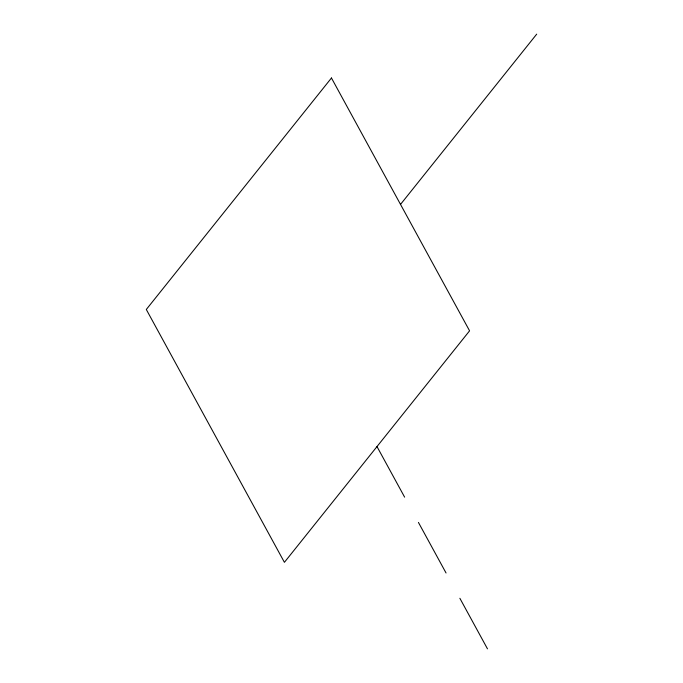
<?xml version="1.0" encoding="UTF-8"?>
<svg xmlns="http://www.w3.org/2000/svg" width="683" height="683" viewBox="0 0 683 683"><rect width="100%" height="100%" fill="white"/><g stroke="black" fill="none" stroke-linecap="round" stroke-linejoin="round"><path stroke-width="1.02" d="M400.52 204.405L536.701 34.15M376.99 446.58L404.618 497.147M418.431 522.427L446.05 572.994M459.864 598.282L487.483 648.85M331.46 77.99L146.299 309.484L284.41 562.322L469.58 330.828L331.46 77.99"/></g></svg>
